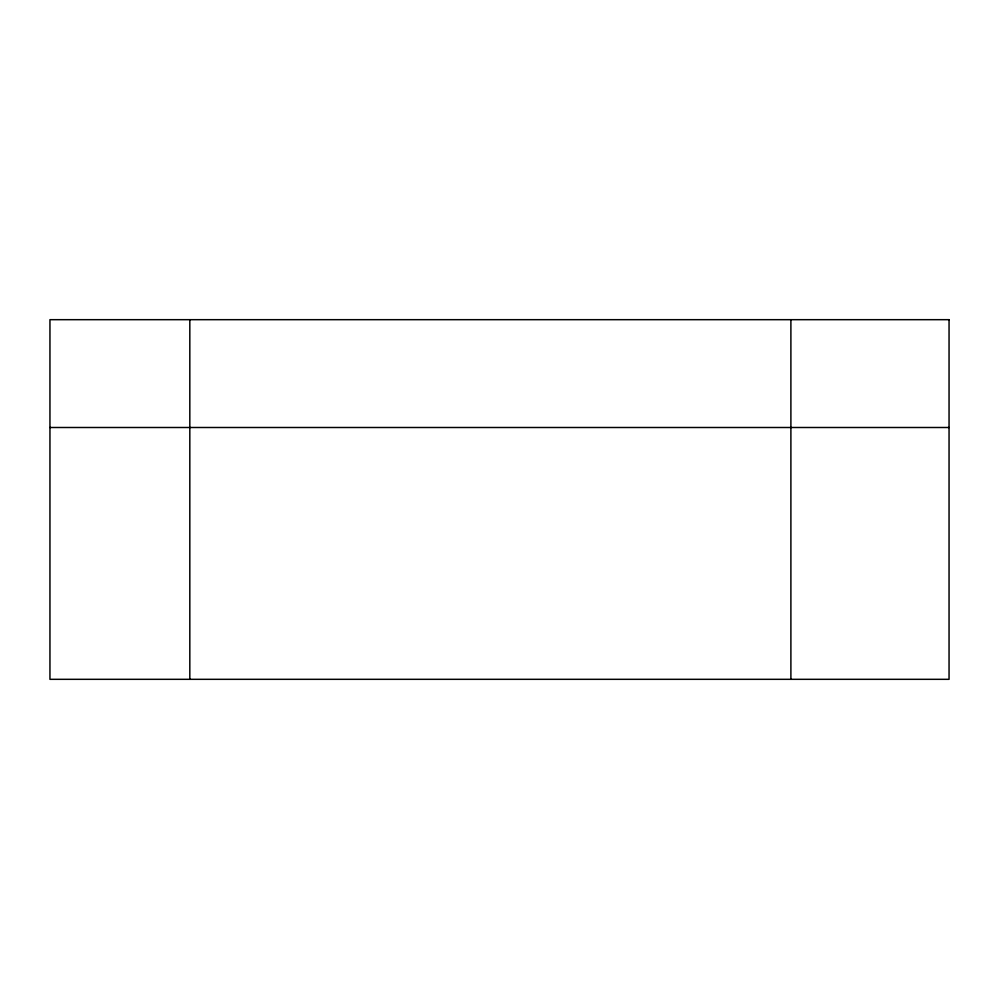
<?xml version="1.0" encoding="UTF-8"?>
<svg xmlns="http://www.w3.org/2000/svg" width="999" height="999" viewBox="0 0 999 999"><rect width="100%" height="100%" fill="white"/><g stroke="black" fill="none" stroke-linecap="round" stroke-linejoin="round"><path stroke-width="1.5" d="M49.95 427.497L949.05 427.497M790.896 319.68L790.896 679.32M189.822 319.68L189.822 679.32M949.05 319.68L49.95 319.68L49.95 679.32L949.05 679.32L949.05 319.68"/></g></svg>
